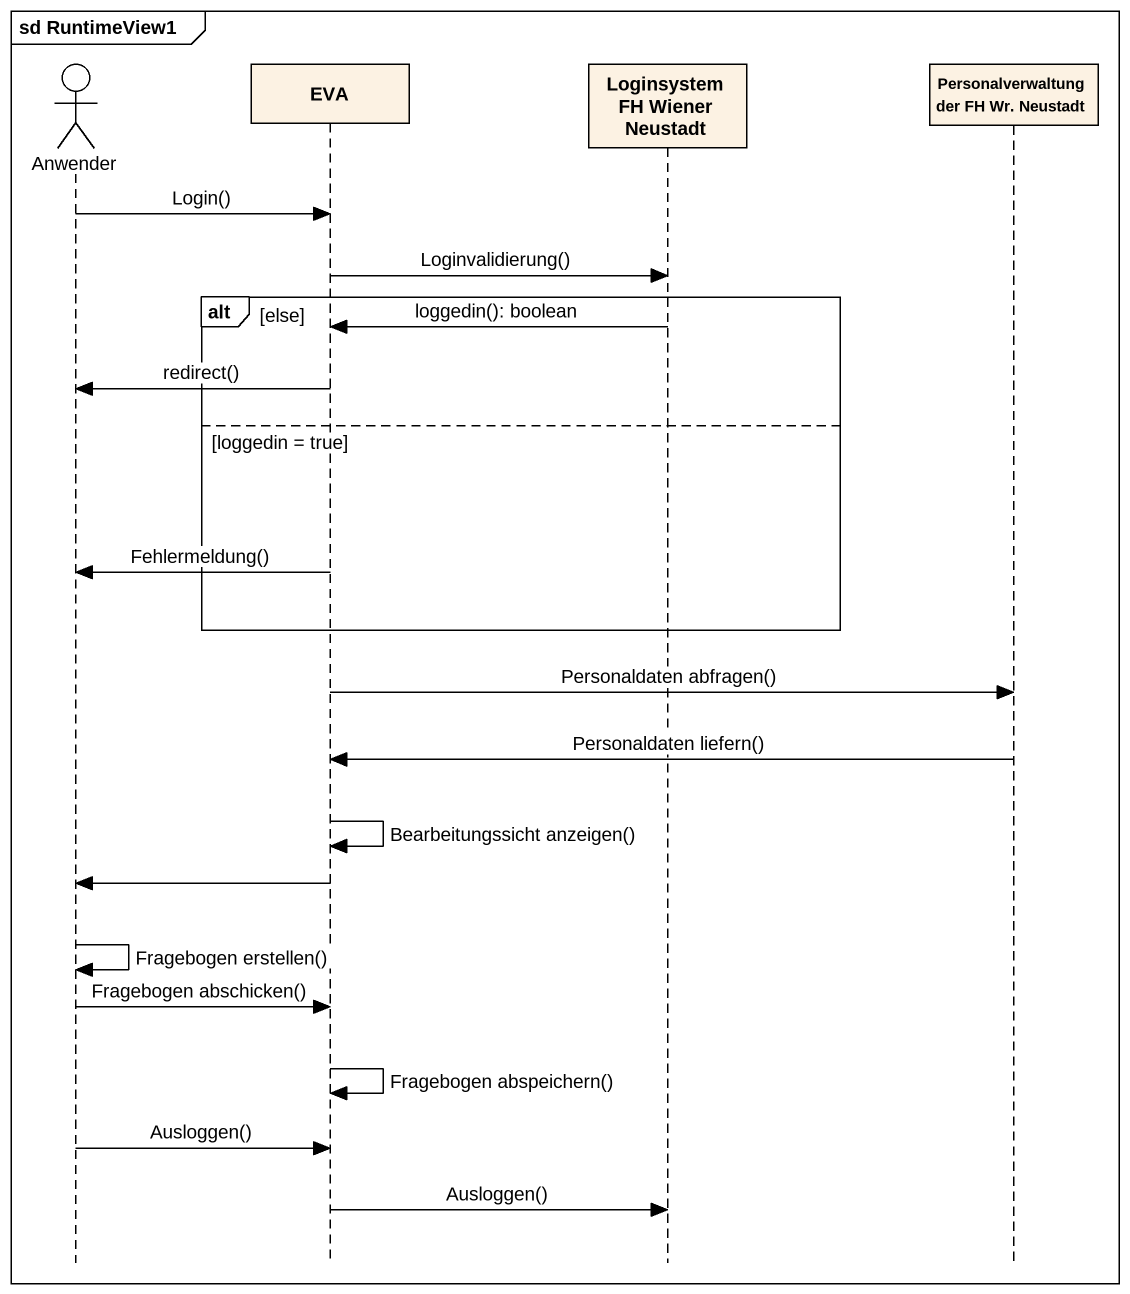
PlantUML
@startuml
mainframe sd RuntimeView1
hide footbox
actor Anwender
participant EVA
participant "Loginsystem FH Wiener Neustadt" as Loginsystem_FH_Wiener
participant "Personalverwaltung der FH Wr. Neustadt" as Personalverwaltung_der_FH

Anwender -> EVA : Login()
EVA -> Loginsystem_FH_Wiener : Loginvalidierung()
alt else
  Loginsystem_FH_Wiener -> EVA : loggedin(): boolean
  EVA -> Anwender : redirect()
else loggedin = true
  EVA -> Anwender : Fehlermeldung()
end
EVA -> Personalverwaltung_der_FH : Personaldaten abfragen()
Personalverwaltung_der_FH -> EVA : Personaldaten liefern()
EVA -> EVA : Bearbeitungssicht anzeigen()
EVA -> Anwender
Anwender -> Anwender : Fragebogen erstellen()
Anwender -> EVA : Fragebogen abschicken()
EVA -> EVA : Fragebogen abspeichern()
Anwender -> EVA : Ausloggen()
EVA -> Loginsystem_FH_Wiener : Ausloggen()
@enduml
